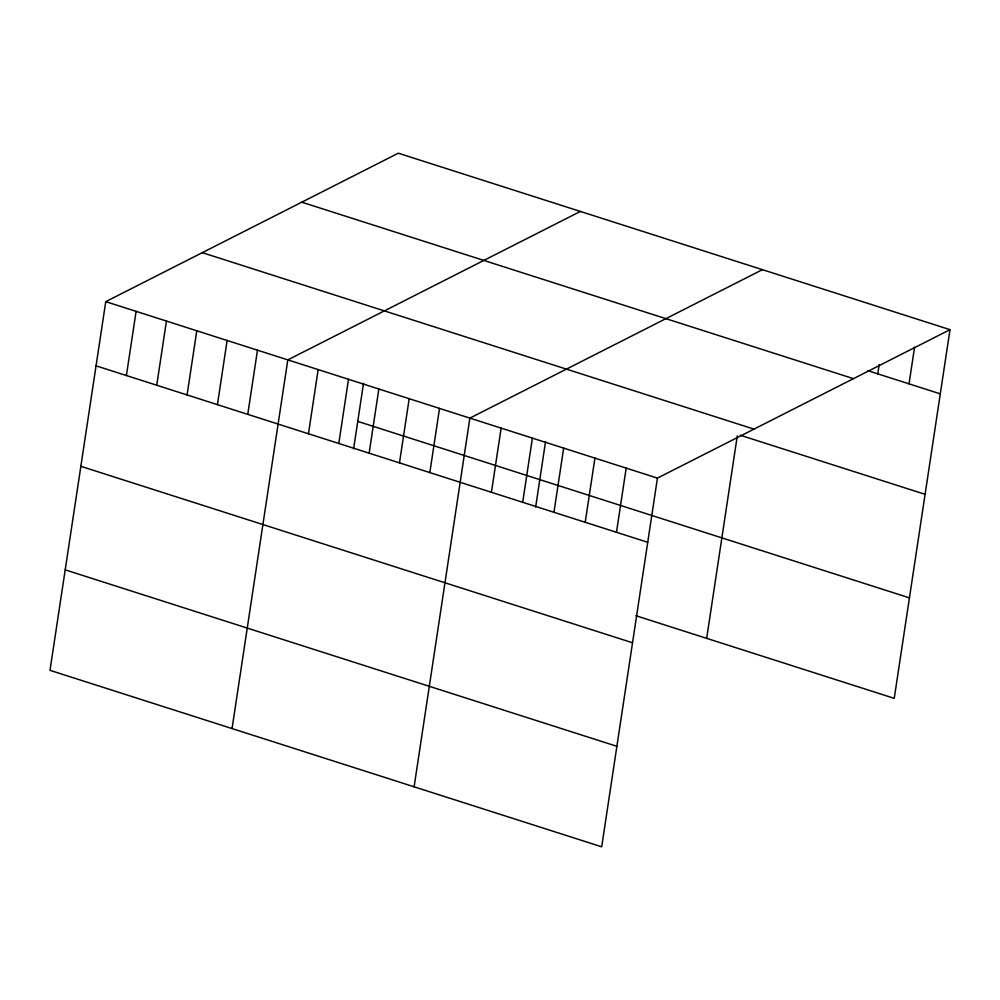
<?xml version="1.0" encoding="UTF-8"?>
<svg xmlns="http://www.w3.org/2000/svg" width="1000" height="1000" viewBox="0 0 1000 1000"><rect width="100%" height="100%" fill="white"/><g stroke="black" fill="none" stroke-linecap="round" stroke-linejoin="round"><path stroke-width="1.5" d="M950 329.663L398.312 153.2L105.763 301.65L50 670.337L601.688 846.8L657.438 478.113L950 329.663L894.237 698.35L635.875 615.712M126.4 375.538L136.1 311.35M156.738 385.238L166.438 321.062M187.075 394.95L196.788 330.763M217.425 404.65L227.125 340.475M247.763 414.363L257.475 350.175M232.05 728.562L287.812 359.888L580.375 211.438M308.45 433.762L318.163 369.588M338.787 443.475L348.5 379.288M353.612 448.812L363.512 383.338M369.137 453.175L378.837 389M399.475 462.887L409.188 398.7M429.825 472.587L439.525 408.413M414.113 786.8L469.875 418.113L762.425 269.675M491.425 492.3L501.138 428.113M522.688 502.3L532.4 438.113M535.662 507.038L545.562 441.575M553.95 512.288L563.663 448.113M585.212 522.288L594.925 458.113M616.475 532.288L626.188 468.113M706.675 638.35L737.288 435.863M877.775 373.85L879.15 364.675M909.038 383.85L914.575 347.175M867.825 370.662L940.288 393.85M301.775 202.188L853.462 378.65M202.3 252.662L753.988 429.125M740.362 435.25L925.1 494.338M105.763 301.65L657.438 478.113M357.75 421.4L909.438 597.863M96.05 365.825L647.738 542.288M80.85 466.312L632.537 642.775M65.2 569.85L616.888 746.312"/></g></svg>
